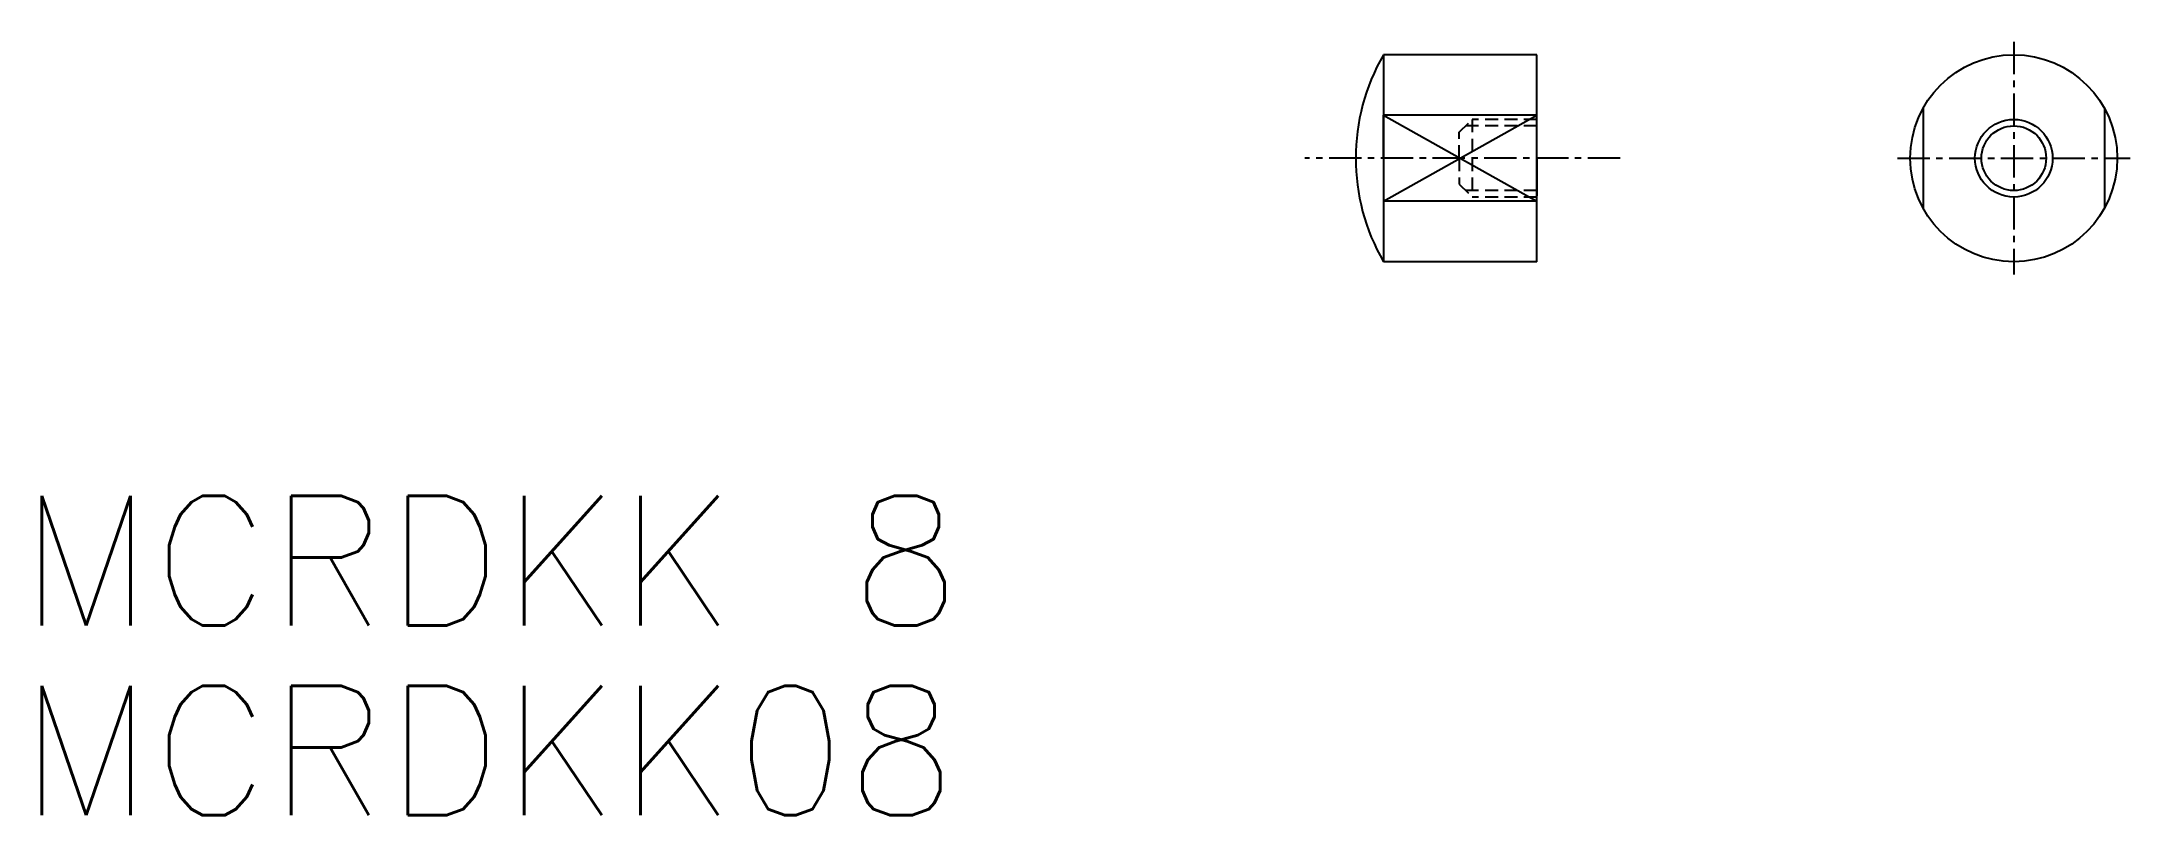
# Model space of a CAD drawing. Extents: x 361.6 to 442.3, y -13.8 to 16.1.
import ezdxf

# ---------------------------------------------------------------- set-up
doc = ezdxf.new("R2010")
doc.units = 0
doc.linetypes.add('CENTER', pattern=[2, 1.25, -0.25, 0.25, -0.25])
doc.linetypes.add('DASHED', pattern=[0.75, 0.5, -0.25])
doc.layers.get('0').update_dxf_attribs({"linetype": 'CONTINUOUS'})
doc.layers.add('CENTER', color=1, linetype='CENTER')
doc.styles.get("Standard").update_dxf_attribs({"font": 'txt.shx'})

msp = doc.modelspace()

# ---------------------------------------------------------------- linework, layer by layer
at = {"color": 7, "linetype": 'CONTINUOUS'}
for p, q in [((419.367, 15.584), (413.439, 15.584)), ((413.439, 15.584), (413.439, 7.584)), ((419.367, 7.584), (419.367, 15.584)), ((419.367, 13.242), (413.439, 13.242)), ((413.439, 11.584), (413.439, 13.242)), ((434.3, 13.521), (434.3, 9.648)), ((441.3, 13.521), (441.3, 9.648)), ((413.439, 11.584), (413.439, 9.926)), ((419.367, 11.584), (419.367, 10.134)), ((419.367, 9.926), (413.439, 9.926)), ((419.367, 7.584), (413.439, 7.584))]:
    msp.add_line(p, q, dxfattribs=at)
at = {"color": 3, "linetype": 'CONTINUOUS'}
for p, q in [((413.439, 9.926), (419.367, 13.242)), ((413.439, 13.242), (419.367, 9.926))]:
    msp.add_line(p, q, dxfattribs=at)
at = {"color": 3, "linetype": 'DASHED'}
for p, q in [((416.367, 12.584), (416.867, 13.084)), ((419.367, 13.084), (416.867, 13.084)), ((416.867, 13.084), (416.867, 10.084)), ((416.367, 11.584), (416.367, 12.584)), ((419.367, 12.834), (416.617, 12.834)), ((416.367, 11.584), (416.367, 10.584)), ((416.367, 10.584), (416.867, 10.084)), ((419.367, 10.334), (416.617, 10.334)), ((419.367, 10.084), (416.867, 10.084))]:
    msp.add_line(p, q, dxfattribs=at)
at = {"color": 7, "linetype": 'CONTINUOUS'}
for radius in [4, 1.25]:
    msp.add_circle((437.8, 11.584), radius, dxfattribs=at)
at = {"color": 3, "linetype": 'CONTINUOUS'}
msp.add_circle((437.8, 11.584), 1.5, dxfattribs=at)
at = {"color": 7, "linetype": 'CONTINUOUS'}
msp.add_arc((420.367, 11.584), 8, 150, 210, dxfattribs=at)
at = {"layer": 'CENTER', "color": 1, "linetype": 'CENTER'}
for p, q in [((437.8, 16.084), (437.8, 7.084)), ((422.586, 11.584), (410.396, 11.584)), ((433.3, 11.584), (442.3, 11.584))]:
    msp.add_line(p, q, dxfattribs=at)

# ---------------------------------------------------------------- texts
at = {"color": 7, "linetype": 'CONTINUOUS'}
for s, p in [('MCRDKK 8', (360.731, -6.472)), ('MCRDKK08', (360.731, -13.811))]:
    msp.add_text(s, height=5, dxfattribs=at).set_placement(p)

doc.saveas('drawing.dxf')
